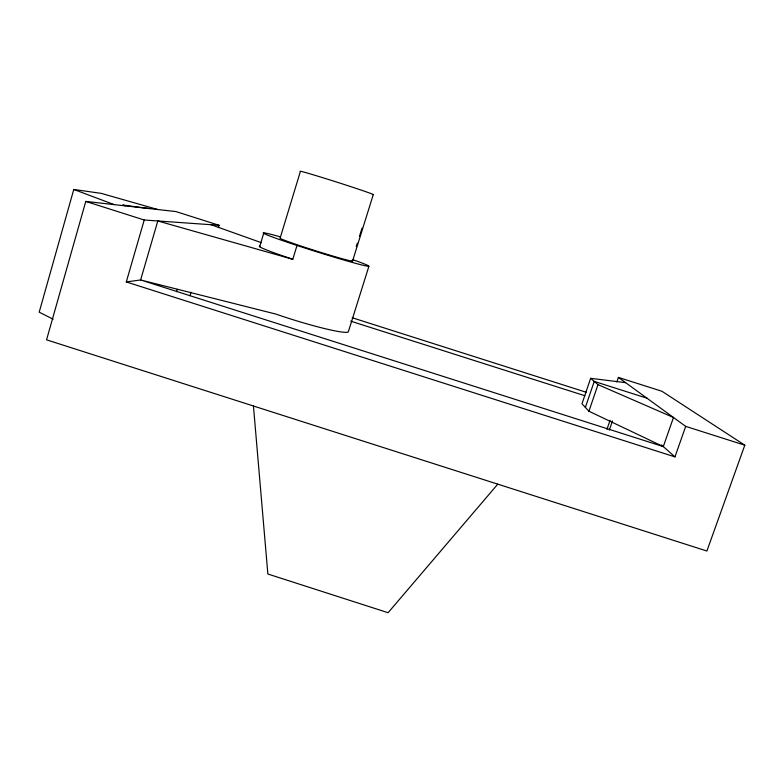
<?xml version="1.0" encoding="UTF-8"?>
<svg xmlns="http://www.w3.org/2000/svg" width="784" height="784" viewBox="0 0 784 784"><rect width="100%" height="100%" fill="white"/><g stroke="black" fill="none" stroke-linecap="round" stroke-linejoin="round"><path stroke-width="1.18" d="M157.849 209.534L101.205 193.364L73.774 189.454L39.2 312.169L53.155 319.225M218.403 227.634L219.099 225.292L175.93 211.572L85.779 201.419L46.56 339.835L706.894 551.034L744.8 445.194L661.931 391.265L618.4 377.408L616.851 381.935M618.4 377.408L685.686 426.369L674.965 456.886L126.293 281.936L144.236 220.01L219.099 225.292M176.616 291.668L177.292 289.345M190.002 295.686L191.051 292.167M259.651 246.744L263.816 232.887M126.293 281.936L140.62 279.957L157.8 220.97L292.795 259.288L297.018 245.48L284.445 241.266A55.38 1.931 17.5 0 1 280.398 236.876M356.259 246.627L357.347 243.158M359.513 236.209L362.032 228.105M352.545 261.072L373.292 194.559M368.901 266.276L348.312 331.887A55.017 4.969 17.2 0 1 276.007 314.119L140.62 279.957L663.303 446.586L673.485 417.49L597.996 384.63L590.636 378.319L581.983 403.77L588.921 411.228L663.303 446.586M585.374 407.415L594.233 381.406L646.947 398.184M588.921 411.228L597.996 384.63M606.953 429.358L610.089 420.234M609.315 430.112L612.451 420.988M497.781 484.149L388.1 612.706L267.863 574.015L253.438 406.004M590.636 378.319L625.622 382.67M148.911 208.524L122.725 205.016L125.45 205.888M85.779 201.419L144.236 220.01M352.192 317.736L586.197 392.255M685.686 426.369L744.8 445.194M350.742 321.175L584.893 395.744M297.018 245.48L311.023 250.008A55.38 1.931 17.5 0 0 364.129 265.511A55.38 1.931 17.5 0 0 352.761 259.641M292.795 259.288L280.26 255.006A55.311 2.548 17.4 0 1 259.827 246.107M211.053 224.724L261.278 242.648M73.774 189.454L114.209 204.624M661.5 444.979L674.965 456.886M372.508 194.53A38.396 0.813 17.7 0 0 338.629 182.692A38.396 0.813 17.7 0 0 300.39 171.451L280.143 238.071A38.142 1.333 17.5 0 0 317.481 251.36A38.142 1.333 17.5 0 0 351.928 260.523"/></g></svg>
